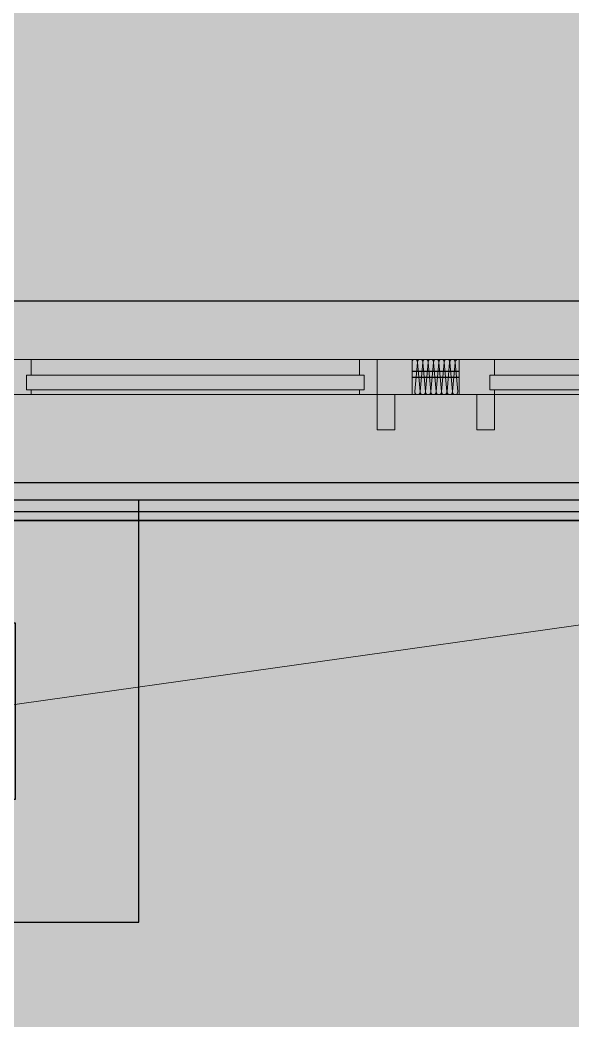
# Model space of a CAD drawing. Header units: inches. Extents: x 143994 to 247866, y 243815 to 272761.
# Drawn here: x 227729 to 228672, y 250979 to 252685 of the extents above; entities that cross this region are included whole.
import ezdxf

# ---------------------------------------------------------------- set-up
doc = ezdxf.new("R2010")
doc.units = ezdxf.units.IN
doc.header["$LTSCALE"] = 1000
doc.header["$MEASUREMENT"] = 0
doc.linetypes.add('DASH', pattern=[0.35, 0.25, -0.1])
doc.layers.get('DEFPOINTS').update_dxf_attribs({"color": 62})
for name, color, linetype in [('0-p5', 5, 'Continuous'), ('0-p7', 7, 'Continuous'), ('0-p9', 9, 'Continuous'), ('0-建筑1F', 127, 'Continuous'), ('0-建筑2F', 127, 'Continuous'), ('00给水管件', 32, 'Continuous'), ('1 ALU 铝、玻璃轮廓', 90, 'Continuous'), ('A-Wall-Patn', 255, 'Continuous'), ('PUB_HATCH', 8, 'Continuous'), ('型材层', 2, 'Continuous')]:
    doc.layers.add(name, color=color, linetype=linetype)
doc.layers.add('A-Flr-LVTRY', color=8, linetype='Continuous', lineweight=9)
doc.layers.add('MQ-HZ幕墙绘制', color=6, linetype='Continuous', lineweight=13)
doc.styles.get("Standard").update_dxf_attribs({"font": 'arial.ttf'})
doc.linetypes.add('R_WATER_SUPPLY', pattern='A,3,-0.2,["R",Standard,S=0.3,R=0,X=-0.1,Y=-0.15],-0.2', length=3.4)

# ---------------------------------------------------------------- blocks, each defined once
blk = doc.blocks.new('144')
at = {"layer": 'PUB_HATCH', "color": 127}
blk.add_line((645356.9, -388325.3), (643116.9, -388325.3), dxfattribs=at)
blk = doc.blocks.new('1442323')
at = {"layer": '1 ALU 铝、玻璃轮廓', "color": 127}
blk.add_line((685896.9, -388159.3), (685976.9, -388159.3), dxfattribs=at)
at = {"layer": 'A-Flr-LVTRY', "color": 127}
blk.add_line((684754.2, -388792.9), (687696.9, -388379.3), dxfattribs=at)
at = {"layer": 'MQ-HZ幕墙绘制', "color": 127}
for p, q in [((685216.9, -388139.3), (685246.9, -388139.3)), ((685246.9, -388139.3), (685806.9, -388139.3)), ((685246.9, -388139.3), (685246.9, -388166.3)), ((685836.9, -388139.3), (685806.9, -388139.3)), ((685806.9, -388139.3), (685806.9, -388166.3)), ((685836.9, -388139.3), (685896.9, -388139.3)), ((685836.9, -388199.3), (685836.9, -388139.3)), ((685836.9, -388199.3), (685836.9, -388139.3)), ((685896.9, -388139.3), (685896.9, -388199.3)), ((685896.9, -388139.3), (685976.9, -388139.3)), ((685896.9, -388199.3), (685896.9, -388139.3)), ((685976.9, -388139.3), (686036.9, -388139.3)), ((685976.9, -388199.3), (685976.9, -388139.3)), ((685976.9, -388139.3), (685976.9, -388199.3)), ((686036.9, -388139.3), (687356.9, -388139.3)), ((686036.9, -388139.3), (686036.9, -388166.3)), ((685246.9, -388166.3), (685238.9, -388166.3)), ((685238.9, -388166.3), (685238.9, -388191.3)), ((685246.9, -388166.3), (685806.9, -388166.3)), ((685806.9, -388166.3), (685814.9, -388166.3)), ((685814.9, -388166.3), (685814.9, -388191.3)), ((686036.9, -388166.3), (686028.9, -388166.3)), ((686028.9, -388166.3), (686028.9, -388191.3)), ((686036.9, -388166.3), (687356.9, -388166.3)), ((685238.9, -388191.3), (685246.9, -388191.3)), ((685246.9, -388191.3), (685806.9, -388191.3)), ((685246.9, -388191.3), (685246.9, -388199.3)), ((685814.9, -388191.3), (685806.9, -388191.3)), ((685806.9, -388191.3), (685806.9, -388199.3)), ((686028.9, -388191.3), (686036.9, -388191.3)), ((686036.9, -388191.3), (687356.9, -388191.3)), ((686036.9, -388191.3), (686036.9, -388199.3)), ((685246.9, -388199.3), (685216.9, -388199.3)), ((685246.9, -388199.3), (685806.9, -388199.3)), ((685806.9, -388199.3), (685836.9, -388199.3)), ((685896.9, -388199.3), (685836.9, -388199.3)), ((685836.9, -388199.3), (685836.9, -388259.3)), ((685866.9, -388259.3), (685866.9, -388199.3)), ((685976.9, -388199.3), (685896.9, -388199.3)), ((686036.9, -388199.3), (685976.9, -388199.3)), ((686006.9, -388199.3), (686006.9, -388259.3)), ((686036.9, -388199.3), (687356.9, -388199.3)), ((686036.9, -388259.3), (686036.9, -388199.3)), ((685836.9, -388259.3), (685866.9, -388259.3)), ((686006.9, -388259.3), (686036.9, -388259.3))]:
    blk.add_line(p, q, dxfattribs=at)
at = {"layer": 'MQ-HZ幕墙绘制', "color": 127, "extrusion": (-2.24964e-32, -1.22465e-16, -1)}
for p, q in [((685901.1, -388194.2), (685905.6, -388144.4)), ((685905.7, -388144.4), (685910.2, -388194.2)), ((685910.3, -388194.2), (685914.8, -388144.4)), ((685914.9, -388144.4), (685919.4, -388194.2)), ((685919.4, -388194.2), (685924, -388144.4)), ((685924, -388144.4), (685928.5, -388194.2)), ((685928.6, -388194.2), (685933.1, -388144.4)), ((685933.2, -388144.4), (685937.7, -388194.2)), ((685937.8, -388194.2), (685942.3, -388144.4)), ((685942.4, -388144.4), (685946.9, -388194.2)), ((685946.9, -388194.2), (685951.4, -388144.4)), ((685951.5, -388144.4), (685956, -388194.2)), ((685956.1, -388194.2), (685960.6, -388144.4)), ((685960.7, -388144.4), (685965.2, -388194.2)), ((685965.3, -388194.2), (685969.8, -388144.4)), ((685969.8, -388144.4), (685974.4, -388194.2))]:
    blk.add_line(p, q, dxfattribs=at)
for centre, start, end in [((-685901, -388143.8), 24.6453, 90.5101), ((-685901.1, -388143.8), 89.49, 186.7282), ((-685910.2, -388143.8), 353.2719, 90.5101), ((-685910.3, -388143.8), 89.49, 186.7282), ((-685919.4, -388143.8), 353.2719, 90.5101), ((-685919.5, -388143.8), 89.49, 186.7282), ((-685928.5, -388143.8), 353.2719, 90.5101), ((-685928.6, -388143.8), 89.49, 186.7282), ((-685937.7, -388143.8), 353.2719, 90.5101), ((-685937.8, -388143.8), 89.49, 186.7282), ((-685946.9, -388143.8), 353.2719, 90.5101), ((-685946.9, -388143.8), 89.49, 186.7282), ((-685956, -388143.8), 353.2719, 90.5101), ((-685956.1, -388143.8), 89.49, 186.7282), ((-685965.2, -388143.8), 353.2719, 90.5101), ((-685965.3, -388143.8), 89.49, 186.7282), ((-685974.3, -388143.8), 353.2719, 89.4899), ((-685905.6, -388194.8), 269.4898, 6.728), ((-685905.7, -388194.8), 173.272, 270.5102), ((-685914.8, -388194.8), 269.4898, 6.728), ((-685914.9, -388194.8), 173.272, 270.5102), ((-685924, -388194.8), 269.4898, 6.728), ((-685924, -388194.8), 173.272, 270.5102), ((-685933.1, -388194.8), 269.4898, 6.728), ((-685933.2, -388194.8), 173.272, 270.5102), ((-685942.3, -388194.8), 269.4898, 6.728), ((-685942.4, -388194.8), 173.272, 270.5102), ((-685951.4, -388194.8), 269.4898, 6.728), ((-685951.5, -388194.8), 173.272, 270.5102), ((-685960.6, -388194.8), 269.4898, 6.728), ((-685960.7, -388194.8), 173.272, 270.5102), ((-685969.8, -388194.8), 269.4898, 6.728), ((-685969.8, -388194.8), 173.272, 270.5102)]:
    blk.add_arc(centre, 4.54, start, end, dxfattribs=at)
at = {"layer": 'PUB_HATCH', "color": 127}
blk.add_line((687406.9, -388399.3), (685166.9, -388399.3), dxfattribs=at)
at = {"layer": '型材层', "color": 127}
blk.add_line((685976.9, -388170.3), (685896.9, -388170.3), dxfattribs=at)
blk = doc.blocks.new('角阀4')
at = {"layer": '00给水管件'}
for p, q in [((-1796174.7, -258911.5), (-1796091, -258911.5)), ((-1796132.8, -258992.3), (-1796132.8, -258911.5))]:
    blk.add_line(p, q, dxfattribs=at)
blk.add_circle((-1796132.8, -258992.3), 37.9, dxfattribs=at)
blk = doc.blocks.new('A$C6F0D20D9')
at = {"layer": '00给水管件', "linetype": 'R_WATER_SUPPLY', "xscale": -1, "rotation": 90.00024275801658}
blk.add_blockref('角阀4', (-259069.8, -1796308.9), dxfattribs=at)
blk = doc.blocks.new('A$C774F656B')
at = {"layer": '0-p5', "linetype": 'DASH', "ltscale": 5}
for points in [[(-165, 0), (555, 0), (555, 920), (-165, 920)], [(75, 240), (315, 240), (315, 680), (75, 680)]]:
    blk.add_lwpolyline(points, close=True, dxfattribs=at)
at = {"layer": '0-p7'}
blk.add_lwpolyline([(45, 210), (345, 210), (345, 710), (45, 710)], close=True, dxfattribs=at)
at = {"layer": '0-p9'}
for points in [[(90, 667.5, 1), (90, 652.5), (168.8, 652.5, 1), (168.8, 667.5)], [(300, 667.5, -1), (300, 652.5), (221.3, 652.5, -1), (221.3, 667.5)], [(90, 622.5, 1), (90, 607.5), (168.8, 607.5, 1), (168.8, 622.5)], [(300, 622.5, -1), (300, 607.5), (221.3, 607.5, -1), (221.3, 622.5)], [(90, 577.5, 1), (90, 562.5), (168.8, 562.5, 1), (168.8, 577.5)], [(300, 577.5, -1), (300, 562.5), (221.3, 562.5, -1), (221.3, 577.5)], [(90, 532.5, 1), (90, 517.5), (168.8, 517.5, 1), (168.8, 532.5)], [(300, 532.5, -1), (300, 517.5), (221.3, 517.5, -1), (221.3, 532.5)], [(90, 487.5, 1), (90, 472.5), (168.8, 472.5, 1), (168.8, 487.5)], [(300, 487.5, -1), (300, 472.5), (221.3, 472.5, -1), (221.3, 487.5)], [(90, 442.5, 1), (90, 427.5), (168.8, 427.5, 1), (168.8, 442.5)], [(300, 442.5, -1), (300, 427.5), (221.3, 427.5, -1), (221.3, 442.5)], [(90, 397.5, 1), (90, 382.5), (168.8, 382.5, 1), (168.8, 397.5)], [(300, 397.5, -1), (300, 382.5), (221.3, 382.5, -1), (221.3, 397.5)], [(90, 352.5, 1), (90, 337.5), (168.8, 337.5, 1), (168.8, 352.5)], [(300, 352.5, -1), (300, 337.5), (221.3, 337.5, -1), (221.3, 352.5)], [(90, 307.5, 1), (90, 292.5), (168.8, 292.5, 1), (168.8, 307.5)], [(300, 307.5, -1), (300, 292.5), (221.3, 292.5, -1), (221.3, 307.5)], [(90, 247.5, -1), (90, 262.5), (168.8, 262.5, -1), (168.8, 247.5)], [(300, 247.5, 1), (300, 262.5), (221.3, 262.5, 1), (221.3, 247.5)]]:
    blk.add_lwpolyline(points, format="xyb", close=True, dxfattribs=at)
blk = doc.blocks.new('FDGFDG')
at = {"layer": 'DEFPOINTS', "rotation": 270}
blk.add_blockref('A$C774F656B', (-106156.5, 247609.4), dxfattribs=at)
at = {"layer": 'DEFPOINTS', "xscale": -1}
blk.add_blockref('A$C6F0D20D9', (-106156.5, 247604.4), dxfattribs=at)

msp = doc.modelspace()

# ---------------------------------------------------------------- hatches: boundary and pattern name
at = {"layer": 'DEFPOINTS'}
h = msp.add_hatch(dxfattribs=at)
h.set_pattern_fill('ANSI31', color=250)
h.set_pattern_definition([(45, (0, 0), (-1.122532015, 1.122532015), [])])
h.paths.add_polyline_path([(247866.03, 243814.78), (223286.02, 243814.78), (223286.02, 270814.78), (247866.03, 270814.78)])

# ---------------------------------------------------------------- linework, layer by layer
at = {"layer": 'A-Wall-Patn'}
for p, q in [((226708.2, 252206.1), (230538.2, 252206.1)), ((227018.2, 251896.1), (230228.2, 251896.1))]:
    msp.add_line(p, q, dxfattribs=at)
at = {"layer": 'A-Wall-Patn', "color": 11}
msp.add_lwpolyline([(233988.2, 248866.1), (230198.2, 248866.1), (230198.2, 251866.1), (227048.2, 251866.1), (227048.2, 251066.1)], dxfattribs=at)
at = {"layer": 'DEFPOINTS'}
msp.add_lwpolyline([(230198.24, 251866.18), (229907.73, 251866.18), (229907.73, 251831.59), (227667.73, 251831.59), (227667.73, 251866.59), (227048.2, 251866.1), (227048.2, 249256.58), (230198.16, 249256.58)], close=True, dxfattribs=at)

# ---------------------------------------------------------------- block references
at = {"layer": '0-建筑1F'}
msp.add_blockref('144', (-415448.72, 640156.38), dxfattribs=at)
at = {"layer": '0-建筑2F'}
msp.add_blockref('1442323', (-457498.72, 640245.41), dxfattribs=at)
at = {"layer": 'DEFPOINTS'}
msp.add_blockref('FDGFDG', (333168.28, 4091.66), dxfattribs=at)

doc.saveas('drawing.dxf')
